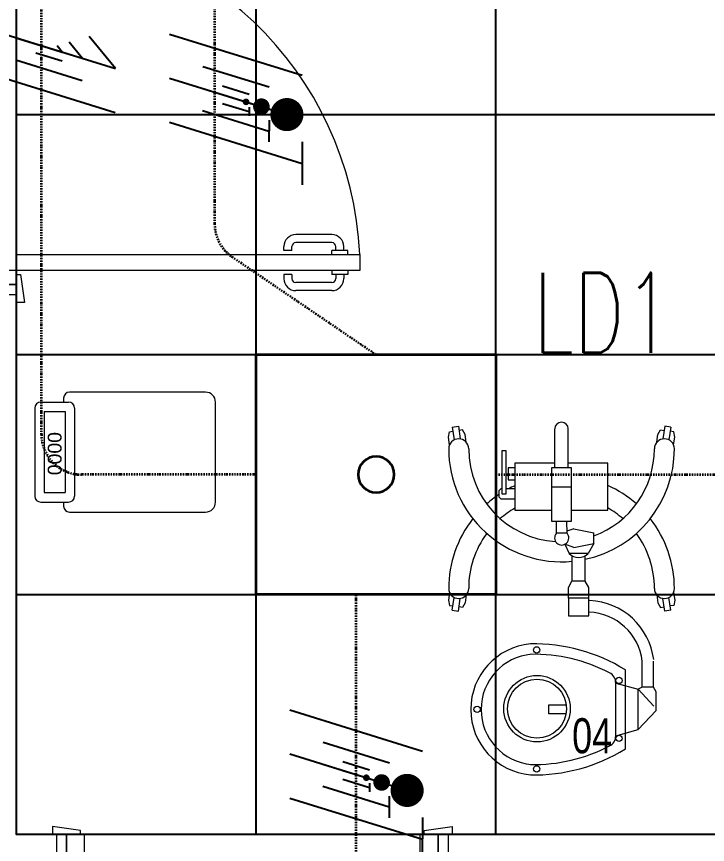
# Model space of a CAD drawing. Extents: x -12260 to 184725, y -29287 to 19916.
# Drawn here: x 34976 to 36705, y -6835 to -4765 of the extents above; entities that cross this region are included whole.
import ezdxf
from ezdxf.enums import TextEntityAlignment as Align

# ---------------------------------------------------------------- set-up
doc = ezdxf.new("R2010")
doc.units = 0
doc.header["$LTSCALE"] = 0.25
doc.linetypes.add('DASHDOT', pattern=[25.4, 12.7, -6.35, 0, -6.35])
for name, color, linetype, lineweight in [('01-First Floor-FUR$0$72_EGR_EQP_TAG', 142, 'Continuous', 5), ('01-First Floor-FUR$0$LOADING', 253, 'Continuous', 5), ('01-First Floor-FUR$0$Walls', 251, 'Continuous', 5), ('01-First Floor-FUR$0$Wooden Joinery', 251, 'Continuous', 5), ('E-LITE-CIRC-NUMB', 6, 'Continuous', 25), ('E-LITE-CLNG', 150, 'Continuous', 35), ('E-LITE-CLNG-CNDT', 6, 'DASHDOT', 35), ('E-LITE-CTRL', 6, 'Continuous', 25), ('E-LITE-IDEN', 6, 'Continuous', 25), ('E-POWR-WIRE', 6, 'Continuous', 25), ('E-POWR-WIRE @ 100', 6, 'Continuous', 25), ('E-POWR-WIRE @ 20', 6, 'Continuous', 25), ('E-POWR-WIRE @ 50', 6, 'Continuous', 25)]:
    doc.layers.add(name, color=color, linetype=linetype, lineweight=lineweight)
doc.layers.add('01-First Floor-FUR$0$FALSE CEILING', color=251, linetype='Continuous')
doc.styles.add('01-First Floor-FUR$0$Standard', font='arial.ttf')
doc.styles.add('01-First Floor-FUR$0$X3G_ENTITY_257CFD', font='swisscl.ttf', dxfattribs={"height": 200})
doc.styles.add('DC_SIMPLEX', font='SIMPLEX.shx', dxfattribs={"width": 0.7})

# ---------------------------------------------------------------- blocks, each defined once
blk = doc.blocks.new('*U24')
blk.add_lwpolyline([(-300, 300), (-300, -300), (300, -300), (300, 300)], close=True)
blk.add_circle((0, 0), 45)
at = {"layer": 'E-LITE-CIRC-NUMB', "style": 'DC_SIMPLEX', "width": 0.7, "flags": 8}
blk.add_attdef('CIRCUIT', text='', height=200, rotation=0, dxfattribs=at).set_placement((-473.9, 300), align=Align.RIGHT)
at = {"layer": 'E-LITE-CTRL', "style": 'DC_SIMPLEX', "width": 0.7, "flags": 8}
blk.add_attdef('CONTROL', (1118.9, -935), '', height=200, rotation=360, dxfattribs=at)
at = {"layer": 'E-LITE-IDEN', "style": 'DC_SIMPLEX', "width": 0.7, "flags": 8}
blk.add_attdef('TYPE', (460.4, 457.6), '', height=200, rotation=360, dxfattribs=at)
blk = doc.blocks.new('*U43')
for p, q in [((-1.658, 1.617), (1.663, 0.587)), ((-1.66, 0.515), (1.66, -0.515)), ((-1.663, -0.587), (1.658, -1.617)), ((1.659, -1.078), (1.657, -2.157))]:
    blk.add_line(p, q)
at = {"const_width": 0.414}
blk.add_lwpolyline([(1.278, -0.19, 1), (1.277, -0.604, 1)], format="xyb", close=True, dxfattribs=at)
blk = doc.blocks.new('*U787')
at = {"layer": 'E-POWR-WIRE @ 100', "xscale": 100, "yscale": 100, "zscale": 100}
blk.add_blockref('*U43', (35826, -6660.2), dxfattribs=at)
at = {"layer": 'E-POWR-WIRE @ 20', "xscale": 20, "yscale": 20, "zscale": 20}
blk.add_blockref('*U43', (35826, -6660.2), dxfattribs=at)
at = {"layer": 'E-POWR-WIRE @ 50', "xscale": 50, "yscale": 50, "zscale": 50}
blk.add_blockref('*U43', (35826, -6660.2), dxfattribs=at)
blk = doc.blocks.new('*U45')
for p, q in [((-1.66, 0.515), (1.66, -0.515)), ((1.66, -0.515), (1.001, 0.287)), ((-1.663, -0.587), (1.658, -1.617))]:
    blk.add_line(p, q)
blk = doc.blocks.new('*U823')
at = {"layer": 'E-POWR-WIRE @ 100', "xscale": 100, "yscale": 100, "zscale": 100}
blk.add_blockref('*U45', (35057.4, -4843.3), dxfattribs=at)
at = {"layer": 'E-POWR-WIRE @ 20', "xscale": 20, "yscale": 20, "zscale": 20}
blk.add_blockref('*U45', (35057.4, -4843.3), dxfattribs=at)
at = {"layer": 'E-POWR-WIRE @ 50', "xscale": 50, "yscale": 50, "zscale": 50}
blk.add_blockref('*U45', (35057.4, -4843.3), dxfattribs=at)
blk = doc.blocks.new('*U838')
at = {"layer": 'E-POWR-WIRE @ 100', "xscale": 100, "yscale": 100, "zscale": 100}
blk.add_blockref('*U43', (35525, -4970.1), dxfattribs=at)
at = {"layer": 'E-POWR-WIRE @ 20', "xscale": 20, "yscale": 20, "zscale": 20}
blk.add_blockref('*U43', (35525, -4970.1), dxfattribs=at)
at = {"layer": 'E-POWR-WIRE @ 50', "xscale": 50, "yscale": 50, "zscale": 50}
blk.add_blockref('*U43', (35525, -4970.1), dxfattribs=at)
blk = doc.blocks.new('01-First Floor-FUR$0$A$C72370EFE')
at = {"layer": '01-First Floor-FUR$0$Wooden Joinery'}
for p, q in [((-0.01, -0.04), (-0.02, -0.04)), ((-0.01, -0.03), (-0.01, -0.07)), ((0, -0.03), (-0.01, -0.03)), ((0.04, -0.03), (0.05, -0.03)), ((0.05, -0.03), (0.05, -0.07)), ((0.05, -0.04), (0.06, -0.04)), ((-0.01, -0.06), (-0.02, -0.06)), ((0.05, -0.06), (0.06, -0.06)), ((-0.05, -0.07), (-0.05, -0.16)), ((-0.03, -0.07), (-0.03, -0.16)), ((0, -0.07), (-0.01, -0.07)), ((0.04, -0.07), (0.05, -0.07)), ((0.07, -0.07), (0.07, -0.16)), ((0.09, -0.07), (0.09, -0.16)), ((-0.01, -0.17), (-0.02, -0.17)), ((-0.01, -0.17), (-0.01, -0.19)), ((0.05, -0.17), (0.06, -0.17)), ((0.05, -0.17), (0.05, -0.19)), ((-0.01, -0.19), (-0.02, -0.19)), ((0.05, -0.19), (0.06, -0.19))]:
    blk.add_line(p, q, dxfattribs=at)
for centre, radius, start, end in [((-0.02, -0.07), 0.03, 90, 180), ((0.06, -0.07), 0.03, 0, 90), ((-0.02, -0.07), 0.01, 90, 180), ((0.06, -0.07), 0.01, 0, 90), ((-0.02, -0.16), 0.03, 180, 270), ((-0.02, -0.16), 0.01, 180, 270), ((0.06, -0.16), 0.01, 270, 0), ((0.06, -0.16), 0.03, 270, 0)]:
    blk.add_arc(centre, radius, start, end, dxfattribs=at)
blk = doc.blocks.new('01-First Floor-FUR$0$A$C5DAD61B4')
at = {"layer": '01-First Floor-FUR$0$Wooden Joinery'}
for points in [[(80, 959.1), (80, 969.1), (10, 979.1), (10, 959.1)], [(940, 959.1), (940, 969.1), (1010, 979.1), (1010, 959.1)], [(70, 859.1), (70, 849.1), (0, 839.1), (0, 859.1)], [(120, 859.1), (120, 0), (80, 0), (80, 859.1)], [(950, 859.1), (950, 849.1), (1020, 839.1), (1020, 859.1)]]:
    blk.add_lwpolyline(points, close=True, dxfattribs=at)
for points in [[(45, 859.1), (45, 959.1), (20, 959.1), (20, 859.1), (45, 859.1)], [(45, 859.1), (80, 859.1), (80, 899.1), (90, 899.1), (90, 959.1), (45, 959.1), (45, 859.1)], [(975, 859.1), (940, 859.1), (940, 899.1), (930, 899.1), (930, 959.1), (975, 959.1), (975, 859.1)], [(975, 859.1), (975, 959.1), (1000, 959.1), (1000, 859.1), (975, 859.1)]]:
    blk.add_lwpolyline(points, dxfattribs=at)
blk.add_arc((80, 859.1), 860, 272.666, 0, dxfattribs=at)
at = {"layer": '01-First Floor-FUR$0$Wooden Joinery', "xscale": 999.9999999998854, "yscale": 999.9999999998854, "zscale": 999.9999999998854, "rotation": 180}
blk.add_blockref('01-First Floor-FUR$0$A$C72370EFE', (120, 0), dxfattribs=at)
blk = doc.blocks.new('01-First Floor-FUR$0$HF13461A-P')
at = {"layer": '01-First Floor-FUR$0$LOADING'}
for p, q in [((0.0229, 0.4353), (0.0229, 0.3653)), ((0.2579, 0.4503), (0.0379, 0.4503)), ((0.2729, 0.4353), (0.2729, 0.3653)), ((0.2493, 0.4266), (0.0466, 0.4266)), ((0.0466, 0.4266), (0.0466, 0.3739)), ((0.2493, 0.4266), (0.2493, 0.3739)), ((0.0229, 0.3778), (0.0129, 0.3778)), ((0.2493, 0.3739), (0.0466, 0.3739)), ((0.2829, 0.3778), (0.2729, 0.3778)), ((-0.0021, 0.3628), (-0.0021, 0.0228)), ((0.2979, 0.0228), (0.2979, 0.3628)), ((0.2579, 0.3503), (0.0379, 0.3503)), ((0.0229, -0.0022), (0.2729, -0.0022))]:
    blk.add_line(p, q, dxfattribs=at)
for centre, radius, start, end in [((0.0379, 0.4353), 0.015, 90, 180), ((0.2579, 0.4353), 0.015, 0, 90), ((0.0129, 0.3628), 0.015, 90, 180), ((0.2829, 0.3628), 0.015, 0, 90), ((0.0379, 0.3653), 0.015, 180, 270), ((0.2579, 0.3653), 0.015, 270, 0), ((0.0229, 0.0228), 0.025, 180, 270), ((0.2729, 0.0228), 0.025, 270, 0)]:
    blk.add_arc(centre, radius, start, end, dxfattribs=at)
at = {"layer": '01-First Floor-FUR$0$LOADING', "style": '01-First Floor-FUR$0$Standard'}
blk.add_text('0000', height=0.03477, dxfattribs=at).set_placement((0.0901, 0.3829))
blk = doc.blocks.new('01-First Floor-FUR$0$mobile light')
at = {"layer": '01-First Floor-FUR$0$LOADING'}
for p, q in [((1882.58, -498.29), (1882.35, -499.8)), ((1882.58, -498.29), (1885.78, -498.78)), ((1883.78, -497.56), (1883.65, -498.45)), ((1885.1, -497.29), (1883.78, -497.56)), ((1887.04, -497.59), (1885.1, -497.29)), ((1923.94, -497.59), (1925.88, -497.29)), ((1928.41, -498.29), (1925.2, -498.78)), ((1925.88, -497.29), (1927.2, -497.56)), ((1927.2, -497.56), (1927.33, -498.45)), ((1928.41, -498.29), (1928.63, -499.8)), ((1882.35, -499.8), (1885.55, -500.28)), ((1883.28, -500.85), (1883.42, -499.96)), ((1884.47, -501.5), (1883.28, -500.85)), ((1928.63, -499.8), (1925.43, -500.28)), ((1926.52, -501.5), (1927.7, -500.85)), ((1927.7, -500.85), (1927.56, -499.96)), ((1886.4, -501.79), (1884.47, -501.5)), ((1924.58, -501.79), (1926.52, -501.5)), ((1947.59, -502.62), (1941.09, -502.62)), ((1948.76, -501.94), (1947.59, -502.62)), ((1947.59, -502.62), (1947.59, -505.45)), ((1948.15, -506.5), (1952.41, -502.55)), ((1953.47, -501.94), (1948.76, -501.94)), ((1958.23, -506.5), (1953.47, -501.94)), ((1947.59, -505.45), (1941.09, -505.45)), ((1946.6, -512.08), (1948.15, -506.5)), ((1947.59, -505.45), (1948.15, -506.5)), ((1958.23, -506.5), (1948.15, -506.5)), ((1959.78, -512.08), (1958.23, -506.5)), ((1963.08, -509.67), (1943.3, -509.67)), ((1959.78, -512.08), (1946.6, -512.08)), ((1908.01, -522.53), (1909, -517.55)), ((1911.69, -517.55), (1909, -517.55)), ((1912.69, -522.53), (1911.69, -517.55)), ((1911.69, -517.55), (1914.17, -518.99)), ((1914.17, -518.99), (1914.17, -523.77)), ((1922.73, -518.8), (1921.08, -519.69)), ((1925.38, -518.8), (1922.73, -518.8)), ((1921.08, -519.69), (1914.74, -519.69)), ((1921.08, -519.69), (1921.08, -523.01)), ((1921.08, -519.69), (1921.08, -523.01)), ((1892.68, -528.06), (1892.68, -523.24)), ((1892.68, -523.24), (1906.16, -523.24)), ((1897.5, -528.06), (1897.5, -523.24)), ((1906.16, -523.24), (1906.16, -528.06)), ((1908.01, -522.53), (1908.62, -524.28)), ((1912.69, -522.53), (1911.9, -524.78)), ((1911.9, -524.78), (1914.17, -523.77)), ((1921.08, -523.01), (1914.77, -523.01)), ((1922.73, -523.93), (1921.08, -523.04)), ((1892.68, -523.97), (1883.05, -523.97)), ((1909.15, -524.25), (1906.16, -524.32)), ((1909.15, -524.25), (1909.15, -526.94)), ((1925.38, -523.93), (1922.73, -523.93)), ((1892.68, -527.34), (1883.05, -527.34)), ((1909.15, -526.94), (1906.16, -526.87)), ((1906.16, -528.06), (1892.68, -528.06)), ((1884.47, -549.77), (1883.28, -550.42)), ((1883.28, -550.42), (1883.42, -551.31)), ((1886.4, -549.48), (1884.47, -549.77)), ((1924.58, -549.48), (1926.52, -549.77)), ((1926.52, -549.77), (1927.7, -550.42)), ((1927.7, -550.42), (1927.56, -551.31)), ((1882.35, -551.47), (1885.55, -550.99)), ((1882.58, -552.98), (1882.35, -551.47)), ((1882.58, -552.98), (1885.78, -552.5)), ((1928.41, -552.98), (1925.2, -552.5)), ((1928.63, -551.47), (1925.43, -550.99)), ((1928.41, -552.98), (1928.63, -551.47)), ((1883.78, -553.71), (1883.65, -552.82)), ((1885.1, -553.98), (1883.78, -553.71)), ((1887.04, -553.69), (1885.1, -553.98)), ((1923.94, -553.69), (1925.88, -553.98)), ((1925.88, -553.98), (1927.2, -553.71)), ((1927.2, -553.71), (1927.33, -552.82))]:
    blk.add_line(p, q, dxfattribs=at)
for points in [[(1903.33, -523.24), (1903.33, -514.02), (1891.61, -514.02), (1891.61, -523.97)], [(1954.27, -524.55), (1954.27, -528.82), (1952.05, -528.82), (1952.05, -524.5)], [(1891.61, -527.34), (1891.61, -537.34), (1903.33, -537.34), (1903.33, -528.06)], [(1892.74, -537.34), (1892.74, -539.04), (1895.76, -539.04), (1895.76, -537.34)], [(1898.05, -537.34), (1898.05, -539.5)], [(1898.05, -540.63), (1898.05, -540.87), (1898.53, -541.35), (1900.02, -541.35), (1900.5, -540.87), (1900.5, -537.34)]]:
    blk.add_lwpolyline(points, dxfattribs=at)
for points in [[(1929.78, -518.8), (1925.38, -518.8), (1925.38, -523.93), (1929.78, -523.93)], [(1899.3, -539.5), (1888.5, -539.5), (1888.5, -540.63), (1899.3, -540.63)]]:
    blk.add_lwpolyline(points, close=True, dxfattribs=at)
for centre, radius in [((1945.96, -511.25), 0.793), ((1960.42, -511.25), 0.793), ((1953.01, -531.79), 8.32), ((1953.01, -531.79), 7.35), ((1938.31, -531.85), 0.793), ((1968.07, -531.85), 0.793), ((1953.19, -546.77), 0.793)]:
    blk.add_circle(centre, radius, dxfattribs=at)
for centre, radius, start, end in [((1888.02, -499.89), 2.5, 90, 270), ((1888.02, -525.64), 28.25, 12.1463, 90), ((1922.96, -525.64), 28.25, 90, 128.2073), ((1922.96, -499.89), 2.5, 270, 90), ((1888.02, -525.64), 23.25, 20.3387, 90), ((1922.96, -525.64), 23.25, 90, 126.3743), ((1942.82, -519.31), 16.86, 97.1293, 177.6115), ((1922.96, -525.64), 28.25, 138.4974, 155.7305), ((1942.82, -519.31), 13.97, 97.1293, 177.6115), ((1922.96, -525.64), 23.25, 138.7224, 150.0382), ((1980.13, -532.49), 43.32, 148.2167, 181.2501), ((1926.25, -532.49), 43.32, 358.7499, 31.7833), ((1946.6, -514.96), 2.89, 90, 152.4092), ((1959.78, -514.96), 2.89, 27.5908, 90), ((1980.13, -532.49), 40.72, 152.4092, 181.2501), ((1926.25, -532.49), 40.72, 358.7499, 27.5908), ((1911.94, -521.38), 3.27, 313.0112, 46.9888), ((1888.02, -525.64), 28.25, 270, 5.3386), ((1883.05, -525.65), 1.68, 90, 270), ((1910.32, -525.6), 1.78, 229.0673, 130.9327), ((1888.02, -525.64), 23.25, 270, 356.3184), ((1953.19, -531.93), 16.44, 185.2361, 354.7639), ((1953.19, -531.93), 13.84, 185.2361, 354.7639), ((1922.96, -525.64), 28.25, 204.483, 208.105), ((1922.96, -525.64), 23.25, 210.2349, 221.2776), ((1922.96, -525.64), 28.25, 213.7985, 221.5026), ((1922.96, -525.64), 23.25, 233.6257, 270), ((1922.96, -525.64), 28.25, 231.7927, 270), ((1888.02, -551.39), 2.5, 90, 270), ((1922.96, -551.39), 2.5, 270, 90)]:
    blk.add_arc(centre, radius, start, end, dxfattribs=at)
blk = doc.blocks.new('01-First Floor-FUR')
at = {"layer": '01-First Floor-FUR$0$FALSE CEILING', "linetype": 'Continuous'}
for p, q in [((35576, -6810), (35576, -2810)), ((36176, -6810), (36176, -2810)), ((34976, -5010), (38476, -5010)), ((34976, -5610), (38476, -5610)), ((34976, -6210), (38476, -6210))]:
    blk.add_line(p, q, dxfattribs=at)
at = {"layer": '01-First Floor-FUR$0$FALSE CEILING'}
blk.add_lwpolyline([(34976, -2810), (38476, -2810), (38476, -6810), (34976, -6810)], close=True, dxfattribs=at)
at = {"layer": '01-First Floor-FUR$0$Walls'}
for p, q in [((34976, -5460), (34976, -6810)), ((35076, -6810), (34976, -6810)), ((38476, -6810), (36056, -6810))]:
    blk.add_line(p, q, dxfattribs=at)
at = {"layer": '01-First Floor-FUR$0$LOADING', "lineweight": 0, "xscale": 1000, "yscale": 1000, "zscale": 1000, "rotation": 90.00000000000001}
blk.add_blockref('01-First Floor-FUR$0$HF13461A-P', (35471.7, -6001.8, -0.1), dxfattribs=at)
at = {"layer": '01-First Floor-FUR$0$LOADING', "xscale": 10, "yscale": 10, "zscale": 10, "rotation": 270}
blk.add_blockref('01-First Floor-FUR$0$mobile light', (41596.6, 13034.6, -0.1), dxfattribs=at)
at = {"layer": '01-First Floor-FUR$0$Wooden Joinery', "rotation": 90.00000000000001}
blk.add_blockref('01-First Floor-FUR$0$A$C5DAD61B4', (35835.1, -5480), dxfattribs=at)
at = {"layer": '01-First Floor-FUR$0$Wooden Joinery'}
blk.add_blockref('01-First Floor-FUR$0$A$C5DAD61B4', (35056, -7769.1), dxfattribs=at)
at = {"layer": '01-First Floor-FUR$0$72_EGR_EQP_TAG', "insert": (36416.6, -6519.4, -0.1), "char_height": 87.47, "attachment_point": 2, "style": '01-First Floor-FUR$0$X3G_ENTITY_257CFD'}
blk.add_mtext('04', dxfattribs=at)

msp = doc.modelspace()

# ---------------------------------------------------------------- linework, layer by layer
at = {"layer": 'E-LITE-CLNG-CNDT', "elevation": 0}
msp.add_lwpolyline([(7774.3, 2768.9), (7774.3, -2298.4, 0.414214), (7874.3, -2398.4), (35396.7, -2398.4, -0.414214), (35471.7, -2473.4), (35471.7, -5282.7, 0.24862), (35515.6, -5365.5), (35876, -5610)], format="xyb", dxfattribs=at)
at = {"layer": 'E-LITE-CLNG-CNDT'}
msp.add_lwpolyline([(35576, -5910), (35138.5, -5910, -0.414214), (35038.5, -5810), (35038.5, -4255.2)], format="xyb", dxfattribs=at)
for points in [[(36176, -5910), (37376, -5910)], [(35826, -7820), (35826, -6210)]]:
    msp.add_lwpolyline(points, dxfattribs=at)

# ---------------------------------------------------------------- block references
at = {"layer": 'E-LITE-CLNG'}
ref = msp.add_blockref('*U24', (35876, -5910), dxfattribs=dict(at, xscale=-1))
ref.add_attrib('TYPE', 'LD1', (36269.5, -5605.5), dxfattribs={"layer": 'E-LITE-IDEN', "height": 200, "rotation": 0, "style": 'DC_SIMPLEX', "width": 0.7, "flags": 8})
at = {"layer": 'E-LITE-CLNG-CNDT'}
msp.add_blockref('01-First Floor-FUR', (0, 0), dxfattribs=at)
at = {"layer": 'E-POWR-WIRE'}
for name in ['*U823', '*U838', '*U787']:
    msp.add_blockref(name, (0, 0), dxfattribs=at)

doc.saveas('drawing.dxf')
